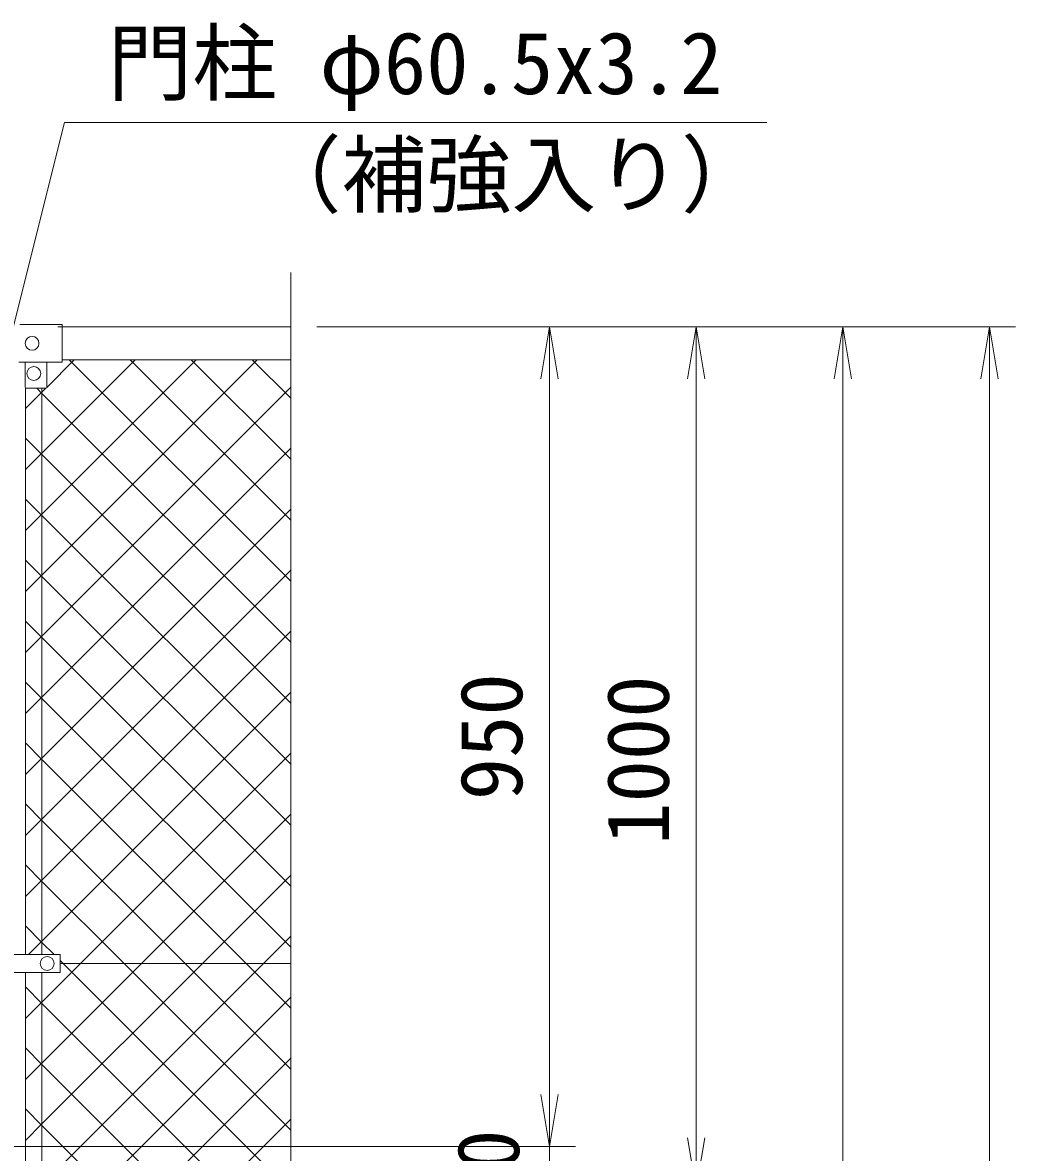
# Model space of a CAD drawing. Units: millimetres, scale not verified. Extents: x -6299 to 6301, y -4455 to 4455.
# Drawn here: x -2409 to -1258, y 937 to 2247 of the extents above; entities that cross this region are included whole.
import ezdxf
from ezdxf.enums import TextEntityAlignment as Align

# ---------------------------------------------------------------- set-up
doc = ezdxf.new("R2010")
doc.units = ezdxf.units.MM
doc.header["$LTSCALE"] = 30
for name, color, linetype, lineweight in [('0-0_D-STR-TXT', 7, 'Continuous', 9), ('0-4_D-STR1', 1, 'Continuous', 18), ('0-5_D-STR3', 3, 'Continuous', 13), ('0-9_D-STR-DIM', 7, 'Continuous', 9), ('0-A_0', 7, 'Continuous', 9), ('0-B_D-STR2', 7, 'Continuous', 9)]:
    doc.layers.add(name, color=color, linetype=linetype, lineweight=lineweight)
doc.styles.add('ＭＳ ゴシック', font='')
doc.styles.get('ＭＳ ゴシック').set_extended_font_data('MS Gothic')

# ---------------------------------------------------------------- blocks, each defined once
blk = doc.blocks.new('_Open')
at = {"layer": '0-A_0'}
blk.add_line((-30, 5), (0, 0), dxfattribs=at)
blk.add_lwpolyline([(-30, -5), (0, 0), (-30, 0)], dxfattribs=at)

msp = doc.modelspace()

# ---------------------------------------------------------------- linework, layer by layer
at = {"layer": '0-0_D-STR-TXT'}
msp.add_lwpolyline([(-1545.88, 2130.93), (-2359.95, 2130.93), (-2442.07, 1805.26)], dxfattribs=at)
at = {"layer": '0-4_D-STR1'}
for p, q in [((-2367.69, 1893.84), (-2097.69, 1893.84)), ((-2362.69, 1855.84), (-2097.69, 1855.84))]:
    msp.add_line(p, q, dxfattribs=at)
at = {"layer": '0-5_D-STR3'}
for p, q in [((-2362.69, 1896.84), (-2411.91, 1896.84)), ((-2362.69, 1852.84), (-2362.69, 1896.84)), ((-2362.69, 1852.84), (-2412.89, 1852.84)), ((-2405.69, 1852.84), (-2405.69, 1823.84)), ((-2380.69, 1852.84), (-2380.69, 1823.84)), ((-2405.19, 1822.97), (-2405.19, 1166.14)), ((-2404.69, 1822.84), (-2381.69, 1822.84)), ((-2386.19, 1822.84), (-2386.19, 1166.14)), ((-2530.19, 1166.14), (-2365.19, 1166.14)), ((-2365.19, 1166.14), (-2365.19, 1145.54)), ((-2097.69, 1155.84), (-2365.19, 1155.84)), ((-2530.19, 1145.54), (-2365.19, 1145.54)), ((-2405.19, 1145.54), (-2405.19, 429.34)), ((-2386.19, 1145.54), (-2386.19, 429.34))]:
    msp.add_line(p, q, dxfattribs=at)
for centre in [(-2397.69, 1874.84), (-2395.69, 1839.84), (-2380.19, 1155.84)]:
    msp.add_circle(centre, 8, dxfattribs=at)
for centre, start, end in [((-2404.69, 1823.84), 180, 270), ((-2381.69, 1823.84), 270, 0)]:
    msp.add_arc(centre, 1, start, end, dxfattribs=at)
at = {"layer": '0-9_D-STR-DIM'}
for p, q in [((-2097.69, 444.49), (-2097.69, 1956.84)), ((-2067.69, 1893.84), (-1427.69, 1893.84)), ((-2067.69, 1893.84), (-1257.69, 1893.84)), ((-2067.69, 1893.84), (-1767.69, 1893.84)), ((-2067.69, 1893.84), (-1597.69, 1893.84)), ((-1797.69, 1833.84), (-1797.69, 1003.84)), ((-1627.69, 1833.84), (-1627.69, 953.84)), ((-1457.69, -1046.16), (-1457.69, 1833.84)), ((-1287.69, -1396.16), (-1287.69, 1833.84)), ((-1797.69, 1003.84), (-1797.69, 1063.84)), ((-2502.69, 943.84), (-1767.69, 943.84)), ((-2502.69, 943.84), (-1767.69, 943.84)), ((-1797.69, 943.84), (-1797.69, 893.84))]:
    msp.add_line(p, q, dxfattribs=at)
at = {"layer": '0-B_D-STR2'}
for p, q in [((-2386.19, 1747.61), (-2277.96, 1855.84)), ((-2386.19, 1676.89), (-2207.25, 1855.84)), ((-2386.19, 1606.18), (-2136.54, 1855.84)), ((-2380.69, 1823.81), (-2348.67, 1855.84)), ((-2097.69, 1598.97), (-2354.55, 1855.84)), ((-2097.69, 1669.68), (-2283.84, 1855.84)), ((-2097.69, 1740.39), (-2213.13, 1855.84)), ((-2097.69, 1811.11), (-2142.42, 1855.84)), ((-2386.19, 1535.47), (-2097.69, 1823.97)), ((-2386.19, 1746.05), (-2405.19, 1765.05)), ((-2405.19, 1728.61), (-2386.19, 1747.61)), ((-2386.19, 1464.76), (-2097.69, 1753.26)), ((-2097.69, 1457.55), (-2386.19, 1746.05)), ((-2386.19, 1675.34), (-2405.19, 1694.34)), ((-2405.19, 1657.89), (-2386.19, 1676.89)), ((-2386.19, 1394.05), (-2097.69, 1682.55)), ((-2097.69, 1386.84), (-2386.19, 1675.34)), ((-2386.19, 1604.63), (-2405.19, 1623.63)), ((-2386.19, 1323.34), (-2097.69, 1611.84)), ((-2405.19, 1587.18), (-2386.19, 1606.18)), ((-2097.69, 1316.13), (-2386.19, 1604.63)), ((-2386.19, 1533.92), (-2405.19, 1552.92)), ((-2405.19, 1516.47), (-2386.19, 1535.47)), ((-2386.19, 1252.63), (-2097.69, 1541.13)), ((-2097.69, 1245.42), (-2386.19, 1533.92)), ((-2386.19, 1463.21), (-2405.19, 1482.21)), ((-2405.19, 1445.76), (-2386.19, 1464.76)), ((-2097.69, 1174.71), (-2386.19, 1463.21)), ((-2386.19, 1392.5), (-2405.19, 1411.5)), ((-2405.19, 1375.05), (-2386.19, 1394.05)), ((-2149.53, 1155.84), (-2386.19, 1392.5)), ((-2341.56, 1155.84), (-2097.69, 1399.71)), ((-2386.19, 1321.79), (-2405.19, 1340.79)), ((-2405.19, 1304.34), (-2386.19, 1323.34)), ((-2270.85, 1155.84), (-2097.69, 1329)), ((-2220.24, 1155.84), (-2386.19, 1321.79)), ((-2386.19, 1251.08), (-2405.19, 1270.08)), ((-2200.14, 1155.84), (-2097.69, 1258.29)), ((-2405.19, 1233.63), (-2386.19, 1252.63)), ((-2290.95, 1155.84), (-2386.19, 1251.08)), ((-2129.43, 1155.84), (-2097.69, 1187.58)), ((-2386.19, 1111.21), (-2341.56, 1155.84)), ((-2386.19, 1040.5), (-2270.85, 1155.84)), ((-2386.19, 969.79), (-2200.14, 1155.84)), ((-2386.19, 899.08), (-2129.43, 1155.84)), ((-2097.69, 962.58), (-2290.95, 1155.84)), ((-2097.69, 1033.29), (-2220.24, 1155.84)), ((-2097.69, 1104), (-2149.53, 1155.84)), ((-2386.19, 1109.66), (-2405.19, 1128.66)), ((-2386.19, 828.37), (-2097.69, 1116.87)), ((-2405.19, 1092.21), (-2386.19, 1111.21)), ((-2097.69, 821.16), (-2386.19, 1109.66)), ((-2386.19, 1038.95), (-2405.19, 1057.95)), ((-2405.19, 1021.5), (-2386.19, 1040.5)), ((-2386.19, 757.66), (-2097.69, 1046.16)), ((-2097.69, 750.45), (-2386.19, 1038.95)), ((-2386.19, 968.23), (-2405.19, 987.23)), ((-2405.19, 950.79), (-2386.19, 969.79)), ((-2386.19, 686.95), (-2097.69, 975.45)), ((-2097.69, 679.73), (-2386.19, 968.23))]:
    msp.add_line(p, q, dxfattribs=at)
for points in [[(-2405.19, 1799.32), (-2386.19, 1818.32), (-2381.66, 1822.84)], [(-2097.69, 1528.26), (-2386.19, 1816.76), (-2392.27, 1822.84)], [(-2401.97, 1166.14), (-2386.19, 1181.92), (-2097.69, 1470.42)], [(-2371.96, 1166.14), (-2386.19, 1180.37), (-2405.19, 1199.37)], [(-2097.69, 891.87), (-2361.66, 1155.84), (-2365.19, 1159.37)]]:
    msp.add_lwpolyline(points, dxfattribs=at)

# ---------------------------------------------------------------- block references
at = {"layer": '0-9_D-STR-DIM', "xscale": 2, "yscale": 2}
for p, rotation in [((-1797.69, 1893.84), 90), ((-1627.69, 1893.84), 90), ((-1457.69, 1893.84), 90), ((-1287.69, 1893.84), 90), ((-1797.69, 943.84), 270), ((-1797.69, 943.84), 270), ((-1627.69, 893.84), 270)]:
    msp.add_blockref('_Open', p, dxfattribs=dict(at, rotation=rotation))

# ---------------------------------------------------------------- texts
at = {"layer": '0-0_D-STR-TXT', "style": 'ＭＳ ゴシック'}
for s, p in [('門柱 φ60.5x3.2', (-2310.3, 2142.19)), ('（補強入り）', (-2137.37, 2012.69))]:
    msp.add_text(s, height=72.14, dxfattribs=at).set_placement(p, align=Align.BOTTOM_LEFT)
at = {"layer": '0-9_D-STR-DIM', "style": 'ＭＳ ゴシック'}
for s, p in [('950', (-1807.81, 1345.15)), ('1000', (-1637.81, 1293.49)), ('50', (-1811.35, 865.29))]:
    msp.add_text(s, height=72.14, rotation=90, dxfattribs=at).set_placement(p, align=Align.BOTTOM_LEFT)

doc.saveas('drawing.dxf')
